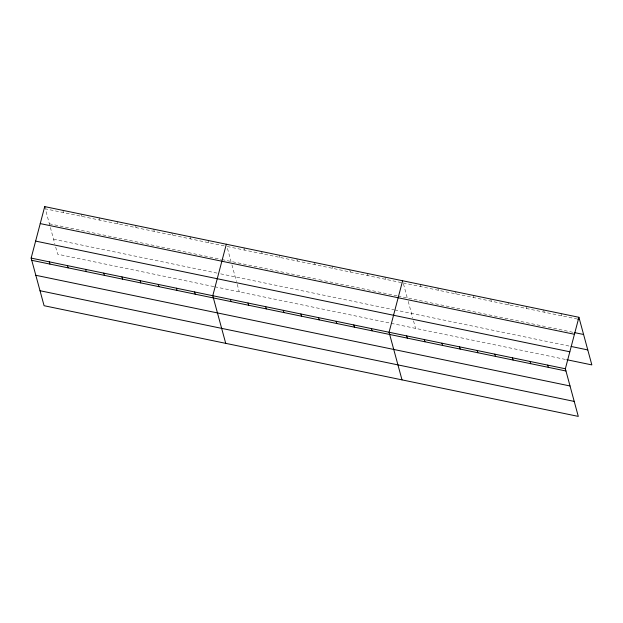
<?xml version="1.0" encoding="UTF-8"?>
<svg xmlns="http://www.w3.org/2000/svg" width="623" height="623" viewBox="0 0 623 623"><rect width="100%" height="100%" fill="white"/><g stroke="black" fill="none" stroke-linecap="round" stroke-linejoin="round"><path stroke-width="0.47" stroke-dasharray="3.12 2.34" d="M224.21 245.89L45.308 208.822L54.847 243.928M401.368 282.593L226.936 246.451L231.008 261.434M403.229 282.974L576.734 318.921M49.381 223.805L221.017 259.363M221.928 259.557L318.228 279.509M319.155 279.696L397.092 295.847M398.019 296.034L547.399 326.989M548.326 327.176L574.305 332.565M53.57 239.24L217.038 273.108M220.674 273.863L393.861 309.748M394.787 309.935L570.154 346.271M213.845 286.588L57.643 254.223L55.611 246.731M214.756 286.775L565.871 359.526M561.284 313.634L561.884 315.845M543.653 309.981L544.253 312.193M526.022 306.329L526.63 308.541M508.399 302.677L508.999 304.888M490.768 299.024L491.368 301.236M473.137 295.372L473.745 297.584M455.506 291.72L456.114 293.931M437.883 288.067L438.483 290.279M420.252 284.415L420.852 286.627M403.478 283.917L407.294 297.958M408.229 301.392L412.761 318.08M413.524 320.892L415.564 328.383M384.991 277.103L385.598 279.322M367.368 273.45L367.967 275.67M349.737 269.798L350.336 272.017M332.106 266.146L332.713 268.365M314.483 262.493L315.082 264.713M296.852 258.841L297.451 261.06M279.221 255.189L279.82 257.408M261.59 251.536L262.197 253.756M243.967 247.884L244.566 250.103M231.943 264.868L236.475 281.557M237.238 284.368L239.271 291.86M208.175 240.47L208.775 242.69M190.007 236.709L190.615 238.928M171.847 232.947L172.446 235.167M153.686 229.186L154.286 231.398M135.518 225.417L136.126 227.636M117.358 221.656L117.957 223.875M99.197 217.894L99.797 220.114M81.029 214.133L81.636 216.345M62.868 210.364L63.468 212.583"/><path stroke-width="0.93" d="M578.915 317.286L565.357 368.777L578.292 416.398L44.085 305.714L31.15 258.093L44.708 206.602L578.915 317.286L591.85 364.907L566.798 359.712M226.336 244.232L212.778 295.723L225.721 343.351M402.622 280.763L389.071 332.254L402.006 379.874M577.661 319.116L579.515 319.498M574.305 332.565L583.587 334.481M40.23 223.595L574.437 334.278M571.081 346.458L587.777 349.924M35.62 241.101L569.827 351.785M31.15 258.093L565.357 368.777M31.75 260.313L565.957 370.989M35.823 275.296L570.029 385.972M40.02 290.731L574.227 401.414M547.726 365.125L548.333 367.336M530.103 361.472L530.703 363.684M512.472 357.82L513.072 360.032M494.841 354.168L495.441 356.379M477.21 350.515L477.818 352.727M459.587 346.863L460.187 349.075M441.956 343.211L442.556 345.422M424.325 339.558L424.933 341.77M406.694 335.906L407.302 338.118M371.44 328.601L372.04 330.813M353.809 324.949L354.417 327.161M336.179 321.297L336.786 323.508M318.555 317.644L319.155 319.856M300.925 313.992L301.524 316.204M283.294 310.34L283.901 312.551M265.671 306.687L266.27 308.899M248.04 303.035L248.639 305.247M230.409 299.383L231.008 301.594M194.617 291.961L195.217 294.181M176.457 288.2L177.057 290.419M158.289 284.438L158.896 286.658M140.128 280.677L140.728 282.889M121.968 276.908L122.567 279.127M103.8 273.147L104.407 275.366M85.639 269.385L86.239 271.605M67.479 265.624L68.078 267.843M44.708 206.602L45.105 208.082M49.31 261.862L49.918 264.074"/></g></svg>
